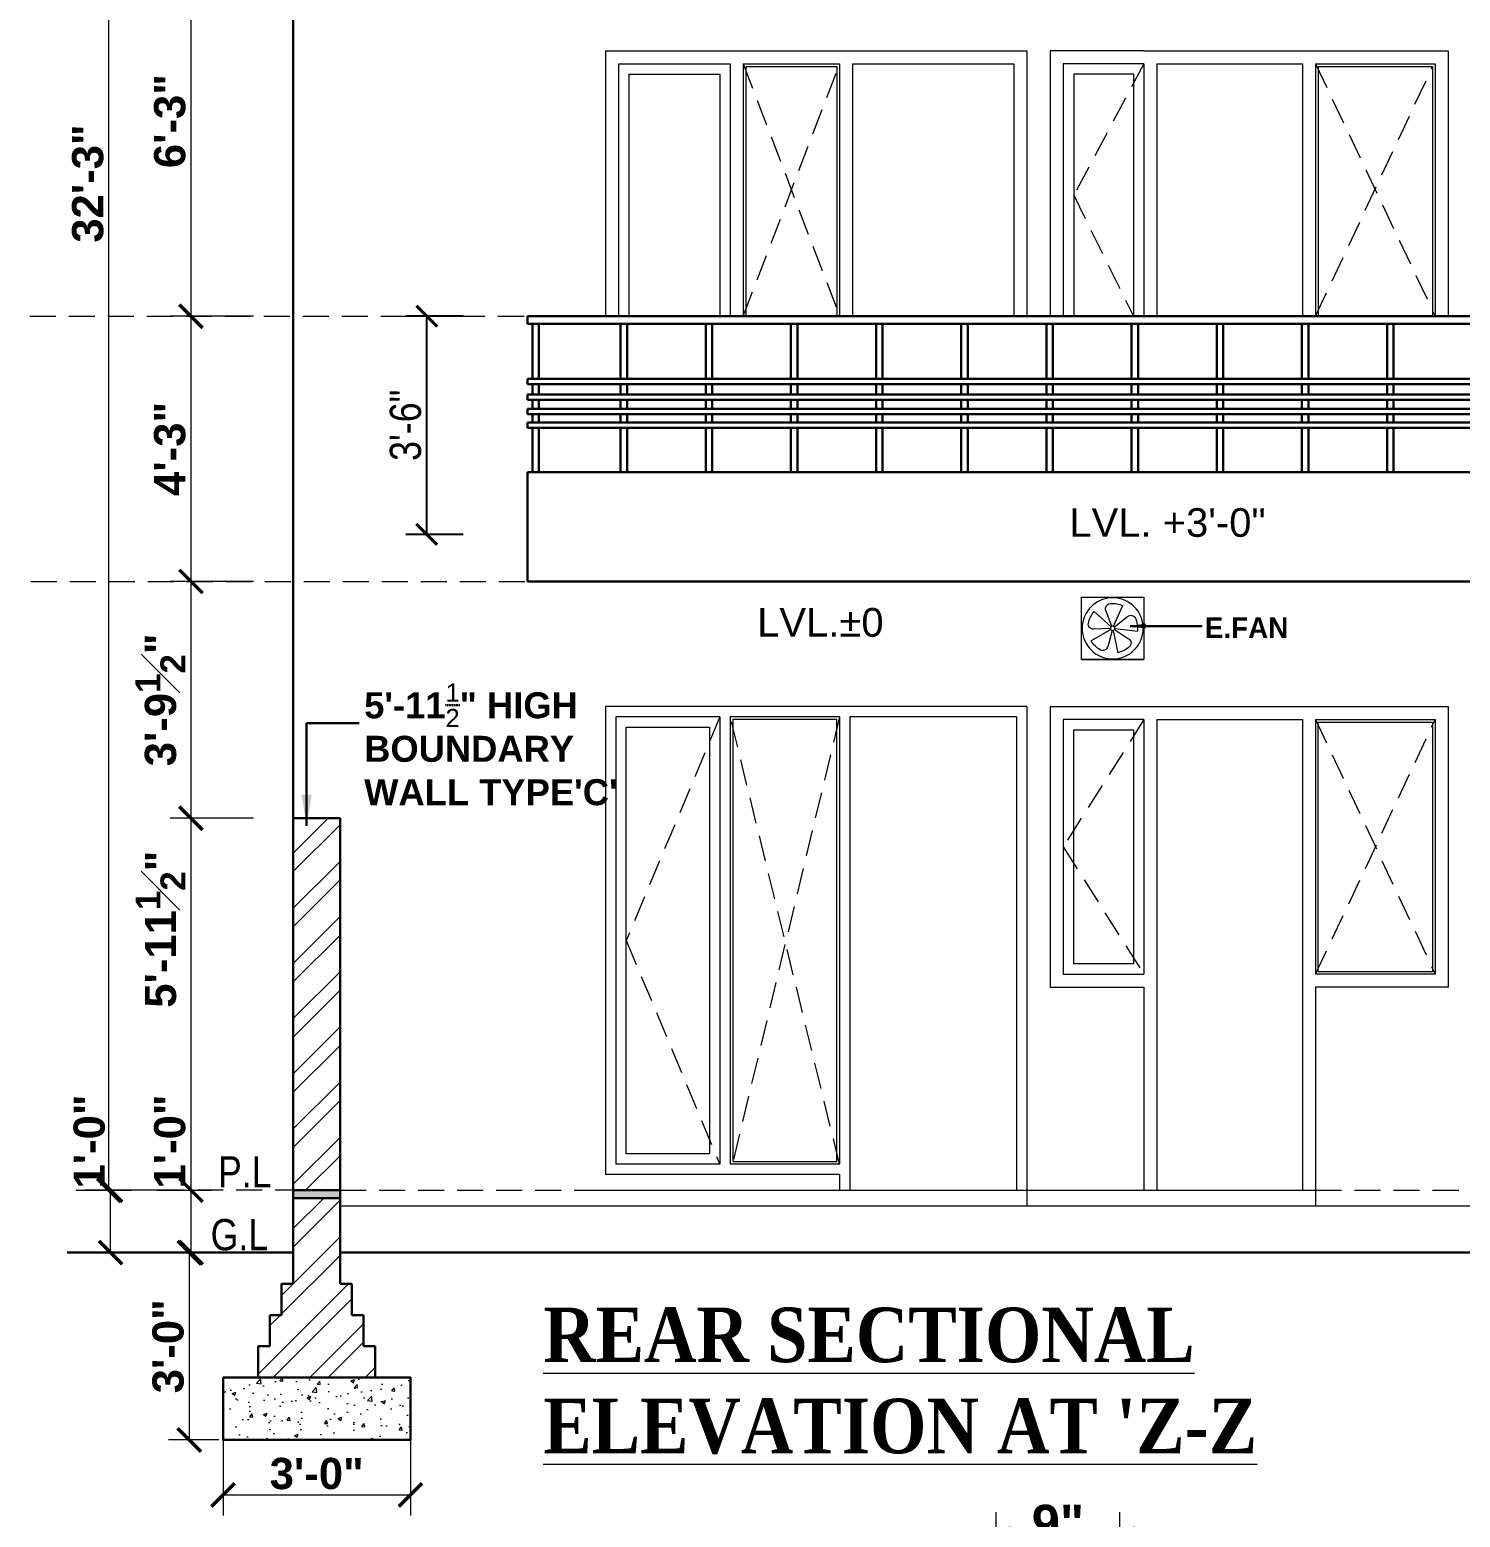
# Model space of a CAD drawing. Header units: feet. Extents: x 12125 to 16886, y -11859 to -10215.
# Drawn here: x 13729.6 to 14004.5, y -10704.8 to -10418.9 of the extents above; entities that cross this region are included whole.
import ezdxf

# ---------------------------------------------------------------- set-up
doc = ezdxf.new("R2010")
doc.units = ezdxf.units.FT
doc.header["$MEASUREMENT"] = 0
doc.header["$PDMODE"] = 2
doc.linetypes.add('DASHED', pattern=[0.75, 0.5, -0.25])
doc.linetypes.add('HIDDEN2', pattern=[0.1875, 0.125, -0.0625])
doc.layers.get('0').update_dxf_attribs({"lineweight": 30})
doc.layers.add('BLK_1_PARAPET_HT', color=2, linetype='Continuous', plot=False)
for name, color, linetype, lineweight in [('DIM 01', 7, 'Continuous', 9), ('DOOR', 32, 'Continuous', 13), ('Flooring', 160, 'Continuous', 15), ('HATCH', 9, 'Continuous', 20), ('RAILING', 210, 'Continuous', 25), ('TEXT', 7, 'Continuous', 30), ('TITLE', 5, 'Continuous', 30), ('WALL', 10, 'Continuous', 30), ('WINDOW', 150, 'Continuous', 20)]:
    doc.layers.add(name, color=color, linetype=linetype, lineweight=lineweight)
doc.styles.add('AR. TEXT 01', font='arialbd.ttf')
doc.styles.get("Standard").update_dxf_attribs({"font": 'ARIALN.TTF'})
doc.styles.add('TEX02', font='GARA.TTF')
doc.styles.add('TITLE TXT', font='arial.ttf', dxfattribs={"height": 6})
doc.dimstyles.new('DIM 50', dxfattribs={"dimtxt": 6, "dimasz": 3, "dimexe": 6, "dimexo": 4, "dimgap": 0.3125, "dimtad": 1, "dimzin": 3, "dimdsep": 46, "dimlunit": 4, "dimtxsty": 'AR. TEXT 01', "dimblk": 'DOT', "dimcen": 0.09, "dimclrd": 256, "dimclre": 256, "dimclrt": 256, "dimazin": 0, "dimtfac": 0.8, "dimtofl": 0, "dimtmove": 1, "dimatfit": 3, "dimfxl": 6, "dimfxlon": 1, "dimfrac": 1, "dimtolj": 1, "dimtzin": 0, "dimlwd": -1, "dimlwe": -1, "dimarcsym": 1})
doc.dimstyles.get("Standard").update_dxf_attribs({"dimtxt": 6, "dimasz": 4, "dimexe": 4, "dimexo": 4, "dimgap": 1, "dimtad": 1, "dimdec": 1, "dimzin": 3, "dimdsep": 46, "dimlunit": 4, "dimtxsty": 'Standard', "dimblk": 'ARCHTICK', "dimcen": 0.09, "dimadec": 0, "dimazin": 0, "dimtfac": 1.005, "dimtdec": 1, "dimtofl": 0, "dimtmove": 2, "dimatfit": 3, "dimfxl": 4, "dimfxlon": 1, "dimtolj": 1, "dimtzin": 0, "dimarcsym": 0})
pattern_1 = [(45, (56285.85, 106282.7934), (-5.30330086, 5.30330086), []), (45, (56289.3854, 106282.7934), (-5.30330086, 5.30330086), [])]

# ---------------------------------------------------------------- blocks, each defined once
blk = doc.blocks.new('_ArchTick')
at = {"color": 0, "linetype": 'ByBlock', "const_width": 0.15}
blk.add_lwpolyline([(-0.5, -0.5), (0.5, 0.5)], dxfattribs=at)
blk = doc.blocks.new('*D328')
at = {"layer": 'Defpoints', "color": 0, "transparency": 16777216}
for p in [(13939.06, -10709.88), (13915.3, -10729.88), (13939.06, -10729.88)]:
    blk.add_point(p, dxfattribs=at)
at = {"layer": 'DIM 01', "transparency": 16777216}
for p, q in [((13915.3, -10721.88), (13915.3, -10703.88)), ((13939.06, -10721.88), (13939.06, -10703.88)), ((13915.3, -10709.88), (13939.06, -10709.88))]:
    blk.add_line(p, q, dxfattribs=at)
at = {"layer": 'DIM 01', "transparency": 16777216, "xscale": 6, "yscale": 6, "zscale": 6, "rotation": 180}
blk.add_blockref('_ArchTick', (13915.3, -10709.88), dxfattribs=at)
at = {"layer": 'DIM 01', "transparency": 16777216, "xscale": 6, "yscale": 6, "zscale": 6}
blk.add_blockref('_ArchTick', (13939.06, -10709.88), dxfattribs=at)
at = {"layer": 'DIM 01', "transparency": 16777216, "insert": (13927.18, -10705.99), "char_height": 7, "attachment_point": 5, "style": 'AR. TEXT 01'}
blk.add_mtext('\\A1;9"', dxfattribs=at)
blk = doc.blocks.new('*D348')
at = {"layer": 'Defpoints', "color": 0, "transparency": 16777216}
for p in [(13766.72, -10677.98), (13802.72, -10677.98), (13802.72, -10700.54)]:
    blk.add_point(p, dxfattribs=at)
at = {"layer": 'DIM 01', "transparency": 16777216}
for p, q in [((13766.72, -10688.54), (13766.72, -10704.54)), ((13802.72, -10688.54), (13802.72, -10704.54)), ((13766.72, -10700.54), (13802.72, -10700.54))]:
    blk.add_line(p, q, dxfattribs=at)
at = {"layer": 'DIM 01', "transparency": 16777216, "xscale": 4.5, "yscale": 4.5, "zscale": 4.5}
for p, rotation in [((13766.72, -10700.54), 179.999999999861), ((13802.72, -10700.54), 359.9999999998611)]:
    blk.add_blockref('_ArchTick', p, dxfattribs=dict(at, rotation=rotation))
at = {"layer": 'DIM 01', "transparency": 16777216, "insert": (13784.72, -10696.48), "char_height": 6, "attachment_point": 5, "style": 'AR. TEXT 01'}
blk.add_mtext('\\A1;3\'-0"', dxfattribs=at)
blk = doc.blocks.new('*D349')
at = {"layer": 'Defpoints', "color": 0, "transparency": 16777216}
for p in [(13760.24, -10653.98), (13769.88, -10653.98), (13769.88, -10689.98)]:
    blk.add_point(p, dxfattribs=at)
at = {"layer": 'DIM 01', "transparency": 16777216}
for p, q in [((13765.88, -10653.98), (13756.24, -10653.98)), ((13760.24, -10689.98), (13760.24, -10653.98)), ((13765.88, -10689.98), (13756.24, -10689.98))]:
    blk.add_line(p, q, dxfattribs=at)
at = {"layer": 'DIM 01', "transparency": 16777216, "xscale": 4.5, "yscale": 4.5, "zscale": 4.5}
for p, rotation in [((13760.24, -10653.98), 90), ((13760.24, -10689.98), 270)]:
    blk.add_blockref('_ArchTick', p, dxfattribs=dict(at, rotation=rotation))
at = {"layer": 'DIM 01', "transparency": 16777216, "insert": (13756.18, -10671.98), "char_height": 6, "attachment_point": 5, "rotation": 90, "style": 'AR. TEXT 01'}
blk.add_mtext('\\A1;3\'-0"', dxfattribs=at)
blk = doc.blocks.new('*D350')
at = {"layer": 'Defpoints', "color": 0, "transparency": 16777216}
for p in [(13749.97, -10641.98), (13760.56, -10641.98), (13749.97, -10653.98)]:
    blk.add_point(p, dxfattribs=at)
at = {"layer": 'DIM 01', "transparency": 16777216}
for p, q in [((13753.97, -10641.98), (13764.56, -10641.98)), ((13760.56, -10653.98), (13760.56, -10641.98)), ((13753.97, -10653.98), (13764.56, -10653.98))]:
    blk.add_line(p, q, dxfattribs=at)
at = {"layer": 'DIM 01', "transparency": 16777216, "xscale": 4.5, "yscale": 4.5, "zscale": 4.5}
for p, rotation in [((13760.56, -10641.98), 90), ((13760.56, -10653.98), 270)]:
    blk.add_blockref('_ArchTick', p, dxfattribs=dict(at, rotation=rotation))
at = {"layer": 'DIM 01', "transparency": 16777216, "insert": (13756.5, -10632.62), "char_height": 6, "attachment_point": 5, "rotation": 90, "style": 'AR. TEXT 01'}
blk.add_mtext('\\A1;1\'-0"', dxfattribs=at)
blk = doc.blocks.new('*D351')
at = {"layer": 'Defpoints', "color": 0, "transparency": 16777216}
for p in [(13760.56, -10570.48), (13780.22, -10570.48), (13749.97, -10641.98)]:
    blk.add_point(p, dxfattribs=at)
at = {"layer": 'DIM 01', "transparency": 16777216}
for p, q in [((13772.56, -10570.48), (13756.56, -10570.48)), ((13760.56, -10641.98), (13760.56, -10570.48)), ((13753.97, -10641.98), (13764.56, -10641.98))]:
    blk.add_line(p, q, dxfattribs=at)
at = {"layer": 'DIM 01', "transparency": 16777216, "xscale": 4.5, "yscale": 4.5, "zscale": 4.5}
for p, rotation in [((13760.56, -10570.48), 90), ((13760.56, -10641.98), 270)]:
    blk.add_blockref('_ArchTick', p, dxfattribs=dict(at, rotation=rotation))
at = {"layer": 'DIM 01', "transparency": 16777216, "insert": (13754.69, -10591.81), "char_height": 6, "attachment_point": 5, "rotation": 90, "style": 'AR. TEXT 01'}
blk.add_mtext('\\A1;5\'-11{\\H0.800000x;\\S1#2;}"', dxfattribs=at)
blk = doc.blocks.new('*D352')
at = {"layer": 'Defpoints', "color": 0, "transparency": 16777216}
for p in [(13760.56, -10524.98), (13780.22, -10524.98), (13780.22, -10570.48)]:
    blk.add_point(p, dxfattribs=at)
at = {"layer": 'DIM 01', "transparency": 16777216}
for p, q in [((13772.56, -10524.98), (13756.56, -10524.98)), ((13760.56, -10570.48), (13760.56, -10524.98)), ((13772.56, -10570.48), (13756.56, -10570.48))]:
    blk.add_line(p, q, dxfattribs=at)
at = {"layer": 'DIM 01', "transparency": 16777216, "xscale": 4.5, "yscale": 4.5, "zscale": 4.5}
for p, rotation in [((13760.56, -10524.98), 90), ((13760.56, -10570.48), 270)]:
    blk.add_blockref('_ArchTick', p, dxfattribs=dict(at, rotation=rotation))
at = {"layer": 'DIM 01', "transparency": 16777216, "insert": (13754.68, -10547.73), "char_height": 6, "attachment_point": 5, "rotation": 90, "style": 'AR. TEXT 01'}
blk.add_mtext('\\A1;3\'-9{\\H0.800000x;\\S1#2;}"', dxfattribs=at)
blk = doc.blocks.new('*D353')
at = {"layer": 'Defpoints', "color": 0, "transparency": 16777216}
for p in [(13760.56, -10473.98), (13788.92, -10473.98), (13780.22, -10524.98)]:
    blk.add_point(p, dxfattribs=at)
at = {"layer": 'DIM 01', "transparency": 16777216}
for p, q in [((13772.56, -10473.98), (13756.56, -10473.98)), ((13760.56, -10524.98), (13760.56, -10473.98)), ((13772.56, -10524.98), (13756.56, -10524.98))]:
    blk.add_line(p, q, dxfattribs=at)
at = {"layer": 'DIM 01', "transparency": 16777216, "xscale": 4.5, "yscale": 4.5, "zscale": 4.5}
for p, rotation in [((13760.56, -10473.98), 90), ((13760.56, -10524.98), 270)]:
    blk.add_blockref('_ArchTick', p, dxfattribs=dict(at, rotation=rotation))
at = {"layer": 'DIM 01', "transparency": 16777216, "insert": (13756.5, -10499.48), "char_height": 6, "attachment_point": 5, "rotation": 90, "style": 'AR. TEXT 01'}
blk.add_mtext('\\A1;4\'-3"', dxfattribs=at)
blk = doc.blocks.new('*D354')
at = {"layer": 'Defpoints', "color": 0, "transparency": 16777216}
for p in [(13760.56, -10398.98), (13825.22, -10398.98), (13788.92, -10473.98)]:
    blk.add_point(p, dxfattribs=at)
at = {"layer": 'DIM 01', "transparency": 16777216}
for p, q in [((13772.56, -10398.98), (13756.56, -10398.98)), ((13760.56, -10473.98), (13760.56, -10398.98)), ((13772.56, -10473.98), (13756.56, -10473.98))]:
    blk.add_line(p, q, dxfattribs=at)
at = {"layer": 'DIM 01', "transparency": 16777216, "xscale": 4.5, "yscale": 4.5, "zscale": 4.5}
for p, rotation in [((13760.56, -10398.98), 90), ((13760.56, -10473.98), 270)]:
    blk.add_blockref('_ArchTick', p, dxfattribs=dict(at, rotation=rotation))
at = {"layer": 'DIM 01', "transparency": 16777216, "insert": (13756.5, -10436.48), "char_height": 6, "attachment_point": 5, "rotation": 90, "style": 'AR. TEXT 01'}
blk.add_mtext('\\A1;6\'-3"', dxfattribs=at)
blk = doc.blocks.new('*D359')
at = {"layer": 'Defpoints', "color": 0, "transparency": 16777216}
for p in [(13744.79, -10254.98), (13806.42, -10254.98), (13806.42, -10641.98)]:
    blk.add_point(p, dxfattribs=at)
at = {"layer": 'DIM 01', "transparency": 16777216}
for p, q in [((13756.79, -10254.98), (13740.79, -10254.98)), ((13744.79, -10641.98), (13744.79, -10254.98)), ((13756.79, -10641.98), (13740.79, -10641.98))]:
    blk.add_line(p, q, dxfattribs=at)
at = {"layer": 'DIM 01', "transparency": 16777216, "xscale": 4.5, "yscale": 4.5, "zscale": 4.5}
for p, rotation in [((13744.79, -10254.98), 90), ((13744.79, -10641.98), 270)]:
    blk.add_blockref('_ArchTick', p, dxfattribs=dict(at, rotation=rotation))
at = {"layer": 'DIM 01', "transparency": 16777216, "insert": (13740.73, -10448.48), "char_height": 6, "attachment_point": 5, "rotation": 90, "style": 'AR. TEXT 01'}
blk.add_mtext('\\A1;32\'-3"', dxfattribs=at)
blk = doc.blocks.new('*D360')
at = {"layer": 'Defpoints', "color": 0, "transparency": 16777216}
for p in [(13734.5, -10641.98), (13745.08, -10641.98), (13734.5, -10653.98)]:
    blk.add_point(p, dxfattribs=at)
at = {"layer": 'DIM 01', "transparency": 16777216}
for p, q in [((13738.5, -10641.98), (13749.08, -10641.98)), ((13745.08, -10653.98), (13745.08, -10641.98)), ((13738.5, -10653.98), (13749.08, -10653.98))]:
    blk.add_line(p, q, dxfattribs=at)
at = {"layer": 'DIM 01', "transparency": 16777216, "xscale": 4.5, "yscale": 4.5, "zscale": 4.5}
for p, rotation in [((13745.08, -10641.98), 90), ((13745.08, -10653.98), 270)]:
    blk.add_blockref('_ArchTick', p, dxfattribs=dict(at, rotation=rotation))
at = {"layer": 'DIM 01', "transparency": 16777216, "insert": (13741.02, -10632.62), "char_height": 6, "attachment_point": 5, "rotation": 90, "style": 'AR. TEXT 01'}
blk.add_mtext('\\A1;1\'-0"', dxfattribs=at)
blk = doc.blocks.new('A$C5D3B1FF6')
at = {"color": 0, "lineweight": 0}
for p, q in [((-0.07, 0.21), (-0.76, 2.33)), ((0.1, 0.2), (0.85, 1.67)), ((-0.22, 0), (-2.44, 0)), ((-0.16, 0.16), (-1.33, 1.33)), ((0.18, 0.13), (1.98, 1.44)), ((-0.2, -0.1), (-1.67, -0.85)), ((-0.07, -0.21), (-0.76, -2.33)), ((0.04, -0.22), (0.29, -1.86)), ((0.18, -0.13), (1.98, -1.44)), ((0.22, -0.04), (1.86, -0.29))]:
    blk.add_line(p, q, dxfattribs=at)
for radius in [3, 0.225]:
    blk.add_circle((0, 0), radius, dxfattribs=at)
for centre, radius, start, end in [((-1.68, 0.98), 0.5, 45, 149.8984), ((0, 0), 2.44, 77.8984, 108), ((0.41, 1.9), 0.5, 333, 77.8984), ((0, 0), 2.44, 149.8984, 180), ((1.93, 0.2), 0.5, 261, 5.8984), ((0, 0), 2.44, 5.8984, 36), ((-1.45, -1.3), 0.5, 117, 221.8984), ((0, 0), 2.44, 293.8984, 324), ((0, 0), 2.44, 221.8984, 252), ((0.79, -1.78), 0.5, 189, 293.8984)]:
    blk.add_arc(centre, radius, start, end, dxfattribs=at)
blk = doc.blocks.new('_Dot')
at = {"color": 0, "linetype": 'ByBlock', "lineweight": -2}
blk.add_line((-0.5, 0), (-1, 0), dxfattribs=at)
at = {"color": 0, "linetype": 'ByBlock', "const_width": 0.5}
blk.add_lwpolyline([(-0.25, 0, 1), (0.25, 0, 1)], format="xyb", close=True, dxfattribs=at)
blk = doc.blocks.new('*D425')
at = {"layer": 'BLK_1_PARAPET_HT', "color": 0, "lineweight": -2, "transparency": 16777216}
for p, q in [((13812.87, -10473.98), (13801.87, -10473.98)), ((13805.87, -10515.91), (13805.87, -10473.98)), ((13812.87, -10515.91), (13801.87, -10515.91))]:
    blk.add_line(p, q, dxfattribs=at)
at = {"layer": 'Defpoints', "color": 0, "transparency": 16777216}
for p in [(13805.87, -10473.98), (13828.7, -10473.98), (13819.7, -10515.91)]:
    blk.add_point(p, dxfattribs=at)
at = {"layer": 'BLK_1_PARAPET_HT', "color": 0, "lineweight": -2, "transparency": 16777216, "xscale": 4, "yscale": 4, "zscale": 4}
for p, rotation in [((13805.87, -10473.98), 90), ((13805.87, -10515.91), 270)]:
    blk.add_blockref('_ArchTick', p, dxfattribs=dict(at, rotation=rotation))
at = {"layer": 'BLK_1_PARAPET_HT', "color": 0, "transparency": 16777216, "insert": (13801.81, -10494.95), "char_height": 6, "attachment_point": 5, "rotation": 90}
blk.add_mtext('\\A1;3\'-6"', dxfattribs=at)

msp = doc.modelspace()

# ---------------------------------------------------------------- hatches: boundary and pattern name
at = {"layer": 'HATCH', "ltscale": 10}
h = msp.add_hatch(dxfattribs=at)
h.set_pattern_fill('ANSI32', color=256, scale=20, style=0)
h.set_pattern_definition([(45, (-74460.85, 71725.302), (-5.30330086, 5.30330086), []), (45, (-74457.314, 71725.302), (-5.30330086, 5.30330086), [])])
h.paths.add_polyline_path([(13789.215, -10570.484), (13780.215, -10570.484), (13780.215, -10641.984), (13789.215, -10641.984)])
at = {"layer": 'HATCH'}
msp.add_hatch(color=256, dxfattribs=at).paths.add_polyline_path([(13789.215, -10643.503), (13789.215, -10642.003), (13780.215, -10642.003), (13780.215, -10643.503)])
at = {"layer": 'HATCH', "ltscale": 10}
h = msp.add_hatch(dxfattribs=at)
h.set_pattern_fill('ANSI32', color=256, scale=20, style=0)
h.set_pattern_definition(pattern_1)
h.paths.add_polyline_path([(13789.215, -10643.484), (13780.215, -10643.484), (13780.215, -10653.984), (13789.215, -10653.984)])
h = msp.add_hatch(dxfattribs=at)
h.set_pattern_fill('ANSI32', color=256, scale=20, style=0)
h.set_pattern_definition(pattern_1)
h.paths.add_polyline_path([(13793.715, -10665.984), (13791.465, -10665.984), (13791.465, -10659.984), (13789.215, -10659.984), (13789.215, -10653.984), (13780.215, -10653.984), (13780.215, -10659.984), (13777.965, -10659.984), (13777.965, -10665.984), (13775.715, -10665.984), (13775.715, -10671.984), (13773.465, -10671.984), (13773.465, -10677.984), (13795.965, -10677.984), (13795.965, -10671.984), (13793.715, -10671.984)])
at = {"layer": 'HATCH', "ltscale": 20}
h = msp.add_hatch(dxfattribs=at)
h.set_pattern_fill('AR-CONC', color=256, style=0)
h.set_pattern_definition([(50, (56285.85, 106282.7934), (7.17260183, -0.62752135), [0.75, -8.25]), (-5, (56285.85, 106282.7934), (-1.38751334, 7.52192134), [0.6, -6.6]), (100.4514445, (56286.4476, 106282.741), (5.78508847, 6.8943999), [0.6374019, -7.0114211]), (46.1842, (56285.85, 106284.793), (10.6724133, -1.6551928), [1.125, -12.375]), (96.6356355, (56286.739, 106284.656), (9.3466195, 9.741186), [0.9561034, -10.5171376]), (-8.815836, (56285.85, 106284.793), (9.34661945, 9.741186), [0.9, -9.9]), (21, (56286.85, 106284.2934), (5.96907052, -4.0261889), [0.75, -8.25]), (-34, (56286.85, 106284.2934), (2.4331533, 7.25150045), [0.6, -6.6]), (71.451445, (56287.347, 106283.958), (8.40222377, 3.22531153), [0.6374019, -7.0114211]), (37.5, (56285.8498, 106282.7934), (0.121598553, 3.32893854), [0, -6.52, 0, -6.7, 0, -6.625]), (7.5, (56285.85, 106282.7934), (2.63069537, 3.94411712), [0, -3.82, 0, -6.37, 0, -2.525]), (-32.5, (56283.6198, 106282.7934), (5.33822436, -0.22554872), [0, -2.5, 0, -7.8, 0, -10.35]), (-42.5, (56282.62, 106282.7934), (5.8318617, 1.00104982), [0, -3.25, 0, -5.18, 0, -7.35])])
h.paths.add_polyline_path([(13802.715, -10689.984), (13802.715, -10677.984), (13766.715, -10677.984), (13766.715, -10689.984)])

# ---------------------------------------------------------------- linework, layer by layer
at = {"layer": 'DIM 01'}
msp.add_lwpolyline([(13930.215, -10553.484), (13941.715, -10553.484), (13941.715, -10598.484), (13930.215, -10598.484)], close=True, dxfattribs=at)
at = {"layer": 'DOOR'}
for p, q in [((13921.215, -10422.984), (13921.215, -10473.984)), ((13943.715, -10422.984), (14002.215, -10422.984)), ((13884.715, -10425.984), (13884.715, -10473.984)), ((13885.215, -10425.484), (13885.215, -10473.984)), ((13887.715, -10425.484), (13887.715, -10473.984)), ((13887.715, -10425.484), (13918.715, -10425.484)), ((13918.715, -10425.484), (13918.715, -10473.984)), ((13941.715, -10427.484), (13941.715, -10473.984)), ((13943.715, -10425.484), (13943.715, -10473.984)), ((13946.215, -10425.484), (13946.215, -10473.984)), ((13946.215, -10425.484), (13974.215, -10425.484)), ((13974.215, -10425.484), (13974.215, -10473.984)), ((13976.715, -10425.484), (13976.715, -10473.984)), ((13921.215, -10548.984), (13921.215, -10641.984)), ((13885.215, -10550.984), (13885.215, -10636.984)), ((13887.215, -10550.984), (13887.215, -10641.984)), ((13919.215, -10550.984), (13887.215, -10550.984)), ((13919.215, -10550.984), (13919.215, -10641.984)), ((13946.215, -10551.484), (13946.215, -10641.984)), ((13946.215, -10551.484), (13974.215, -10551.484)), ((13974.215, -10551.484), (13974.215, -10641.984)), ((13976.715, -10551.484), (13976.715, -10600.484)), ((13976.715, -10602.984), (13976.715, -10641.984)), ((13885.215, -10638.984), (13885.215, -10641.984))]:
    msp.add_line(p, q, dxfattribs=at)
at = {"layer": 'Flooring', "ltscale": 10}
for p, q in [((13836.457, -10641.984), (13976.715, -10641.984)), ((13921.215, -10641.984), (13921.215, -10644.984)), ((13976.715, -10641.984), (13976.715, -10644.984)), ((13789.215, -10644.984), (14051.715, -10644.984))]:
    msp.add_line(p, q, dxfattribs=at)
at = {"layer": 'HATCH', "linetype": 'DASHED', "ltscale": 10}
for p, q in [((13866.715, -10473.984), (13885.215, -10425.484)), ((13866.715, -10425.484), (13885.215, -10473.984)), ((13976.715, -10425.484), (13999.715, -10473.984)), ((13976.715, -10473.984), (13999.215, -10425.984)), ((13729.563, -10473.984), (14168.583, -10473.984)), ((13729.744, -10524.984), (14170.43, -10524.984)), ((13885.215, -10636.984), (13864.215, -10550.984)), ((13885.215, -10550.984), (13864.715, -10636.484)), ((13976.715, -10600.484), (13999.715, -10551.484)), ((13976.715, -10551.484), (13999.715, -10600.484)), ((13789.215, -10641.984), (13740.098, -10641.984)), ((13789.215, -10641.984), (13849.215, -10641.984)), ((13976.715, -10641.984), (14051.715, -10641.984))]:
    msp.add_line(p, q, dxfattribs=at)
for points in [[(13943.715, -10425.484), (13930.215, -10450.734), (13941.715, -10473.984)], [(13862.215, -10550.984), (13844.215, -10593.984), (13862.215, -10636.984)], [(13943.715, -10551.484), (13928.215, -10575.984), (13943.715, -10600.484)]]:
    msp.add_lwpolyline(points, dxfattribs=at)
at = {"layer": 'RAILING', "lineweight": 30, "ltscale": 10}
for p, q in [((13825.215, -10473.984), (14095.215, -10473.984)), ((13825.215, -10473.984), (13825.215, -10475.453)), ((13825.215, -10473.984), (13825.215, -10475.453)), ((14095.215, -10475.453), (13825.215, -10475.453)), ((13826.167, -10475.453), (13826.167, -10486.034)), ((13827.413, -10475.453), (13827.413, -10486.034)), ((13843.133, -10475.453), (13843.133, -10486.034)), ((13844.379, -10475.453), (13844.379, -10486.034)), ((13859.502, -10475.453), (13859.502, -10486.034)), ((13860.747, -10475.453), (13860.747, -10486.034)), ((13875.87, -10475.453), (13875.87, -10486.034)), ((13877.116, -10475.453), (13877.116, -10486.034)), ((13892.239, -10475.453), (13892.239, -10486.034)), ((13893.485, -10475.453), (13893.485, -10486.034)), ((13908.608, -10475.453), (13908.608, -10486.034)), ((13909.854, -10475.453), (13909.854, -10486.034)), ((13924.977, -10475.453), (13924.977, -10486.034)), ((13926.222, -10475.453), (13926.222, -10486.034)), ((13941.346, -10475.453), (13941.346, -10486.034)), ((13942.591, -10475.453), (13942.591, -10486.034)), ((13957.714, -10475.453), (13957.714, -10486.034)), ((13958.96, -10475.453), (13958.96, -10486.034)), ((13974.083, -10475.453), (13974.083, -10486.034)), ((13975.329, -10475.453), (13975.329, -10486.034)), ((13990.452, -10475.453), (13990.452, -10486.034)), ((13991.698, -10475.453), (13991.698, -10486.034)), ((14095.215, -10486.034), (13825.215, -10486.034)), ((13825.215, -10486.034), (13825.215, -10487.034)), ((14095.215, -10487.034), (13825.215, -10487.034)), ((13826.167, -10487.034), (13826.167, -10489.034)), ((13827.413, -10487.034), (13827.413, -10489.034)), ((13843.133, -10487.034), (13843.133, -10489.034)), ((13844.379, -10487.034), (13844.379, -10489.034)), ((13859.502, -10487.034), (13859.502, -10489.034)), ((13860.747, -10487.034), (13860.747, -10489.034)), ((13875.87, -10487.034), (13875.87, -10489.034)), ((13877.116, -10487.034), (13877.116, -10489.034)), ((13892.239, -10487.034), (13892.239, -10489.034)), ((13893.485, -10487.034), (13893.485, -10489.034)), ((13908.608, -10487.034), (13908.608, -10489.034)), ((13909.854, -10487.034), (13909.854, -10489.034)), ((13924.977, -10487.034), (13924.977, -10489.034)), ((13926.222, -10487.034), (13926.222, -10489.034)), ((13941.346, -10487.034), (13941.346, -10489.034)), ((13942.591, -10487.034), (13942.591, -10489.034)), ((13957.714, -10487.034), (13957.714, -10489.034)), ((13958.96, -10487.034), (13958.96, -10489.034)), ((13974.083, -10487.034), (13974.083, -10489.034)), ((13975.329, -10487.034), (13975.329, -10489.034)), ((13990.452, -10487.034), (13990.452, -10489.034)), ((13991.698, -10487.034), (13991.698, -10489.034)), ((14095.215, -10489.034), (13825.215, -10489.034)), ((13825.215, -10489.034), (13825.215, -10490.034)), ((14095.215, -10490.034), (13825.215, -10490.034)), ((13826.167, -10490.034), (13826.167, -10491.781)), ((13827.413, -10490.034), (13827.413, -10491.781)), ((13843.133, -10490.034), (13843.133, -10491.781)), ((13844.379, -10490.034), (13844.379, -10491.781)), ((13859.502, -10490.034), (13859.502, -10491.781)), ((13860.747, -10490.034), (13860.747, -10491.781)), ((13875.87, -10490.034), (13875.87, -10491.781)), ((13877.116, -10490.034), (13877.116, -10491.781)), ((13892.239, -10490.034), (13892.239, -10491.781)), ((13893.485, -10490.034), (13893.485, -10491.781)), ((13908.608, -10490.034), (13908.608, -10491.781)), ((13909.854, -10490.034), (13909.854, -10491.781)), ((13924.977, -10490.034), (13924.977, -10491.781)), ((13926.222, -10490.034), (13926.222, -10491.781)), ((13941.346, -10490.034), (13941.346, -10491.781)), ((13942.591, -10490.034), (13942.591, -10491.781)), ((13957.714, -10490.034), (13957.714, -10491.781)), ((13958.96, -10490.034), (13958.96, -10491.781)), ((13974.083, -10490.034), (13974.083, -10491.781)), ((13975.329, -10490.034), (13975.329, -10491.781)), ((13990.452, -10490.034), (13990.452, -10491.781)), ((13991.698, -10490.034), (13991.698, -10491.781)), ((14095.215, -10491.781), (13825.215, -10491.781)), ((13825.215, -10491.781), (13825.215, -10492.781)), ((14095.215, -10492.781), (13825.215, -10492.781)), ((13826.167, -10492.781), (13826.167, -10494.44)), ((13827.413, -10492.781), (13827.413, -10494.44)), ((13843.133, -10492.781), (13843.133, -10494.44)), ((13844.379, -10492.781), (13844.379, -10494.44)), ((13859.502, -10492.781), (13859.502, -10494.44)), ((13860.747, -10492.781), (13860.747, -10494.44)), ((13875.87, -10492.781), (13875.87, -10494.44)), ((13877.116, -10492.781), (13877.116, -10494.44)), ((13892.239, -10492.781), (13892.239, -10494.44)), ((13893.485, -10492.781), (13893.485, -10494.44)), ((13908.608, -10492.781), (13908.608, -10494.44)), ((13909.854, -10492.781), (13909.854, -10494.44)), ((13924.977, -10492.781), (13924.977, -10494.44)), ((13926.222, -10492.781), (13926.222, -10494.44)), ((13941.346, -10492.781), (13941.346, -10494.44)), ((13942.591, -10492.781), (13942.591, -10494.44)), ((13957.714, -10492.781), (13957.714, -10494.44)), ((13958.96, -10492.781), (13958.96, -10494.44)), ((13974.083, -10492.781), (13974.083, -10494.44)), ((13975.329, -10492.781), (13975.329, -10494.44)), ((13990.452, -10492.781), (13990.452, -10494.44)), ((13991.698, -10492.781), (13991.698, -10494.44)), ((14095.215, -10494.44), (13825.215, -10494.44)), ((13825.215, -10494.44), (13825.215, -10495.44)), ((14095.215, -10495.44), (13825.215, -10495.44)), ((13826.167, -10495.44), (13826.167, -10503.984)), ((13827.413, -10495.44), (13827.413, -10503.984)), ((13843.133, -10495.44), (13843.133, -10503.984)), ((13844.379, -10495.44), (13844.379, -10503.984)), ((13859.502, -10495.44), (13859.502, -10503.984)), ((13860.747, -10495.44), (13860.747, -10503.984)), ((13875.87, -10495.44), (13875.87, -10503.984)), ((13877.116, -10495.44), (13877.116, -10503.984)), ((13892.239, -10495.44), (13892.239, -10503.984)), ((13893.485, -10495.44), (13893.485, -10503.984)), ((13908.608, -10495.44), (13908.608, -10503.984)), ((13909.854, -10495.44), (13909.854, -10503.984)), ((13924.977, -10495.44), (13924.977, -10503.984)), ((13926.222, -10495.44), (13926.222, -10503.984)), ((13941.346, -10495.44), (13941.346, -10503.984)), ((13942.591, -10495.44), (13942.591, -10503.984)), ((13957.714, -10495.44), (13957.714, -10503.984)), ((13958.96, -10495.44), (13958.96, -10503.984)), ((13974.083, -10495.44), (13974.083, -10503.984)), ((13975.329, -10495.44), (13975.329, -10503.984)), ((13990.452, -10495.44), (13990.452, -10503.984)), ((13991.698, -10495.44), (13991.698, -10503.984)), ((13825.215, -10503.984), (13825.215, -10524.984)), ((14095.215, -10503.984), (13825.215, -10503.984)), ((13825.215, -10524.984), (14051.715, -10524.984))]:
    msp.add_line(p, q, dxfattribs=at)
at = {"layer": 'WALL', "ltscale": 5}
for p, q in [((13780.215, -10641.984), (13780.215, -10254.984)), ((13780.215, -10570.484), (13789.215, -10570.484)), ((13789.215, -10641.984), (13789.215, -10570.484)), ((13736.756, -10653.984), (13780.215, -10653.984)), ((13789.215, -10653.984), (14051.715, -10653.984))]:
    msp.add_line(p, q, dxfattribs=at)
at = {"layer": 'WALL', "color": 0, "ltscale": 10}
for p, q in [((13780.215, -10641.984), (13780.215, -10659.984)), ((13789.215, -10641.984), (13780.215, -10641.984)), ((13789.215, -10641.984), (13789.215, -10659.984)), ((13789.215, -10643.484), (13780.215, -10643.484)), ((13777.965, -10659.984), (13777.965, -10665.984)), ((13780.215, -10659.984), (13777.965, -10659.984)), ((13789.215, -10659.984), (13791.465, -10659.984)), ((13791.465, -10659.984), (13791.465, -10665.984)), ((13777.965, -10665.984), (13775.715, -10665.984)), ((13775.715, -10665.984), (13775.715, -10671.984)), ((13791.465, -10665.984), (13793.715, -10665.984)), ((13793.715, -10665.984), (13793.715, -10671.984)), ((13775.715, -10671.984), (13773.465, -10671.984)), ((13773.465, -10671.984), (13773.465, -10677.984)), ((13793.715, -10671.984), (13795.965, -10671.984)), ((13795.965, -10671.984), (13795.965, -10677.984))]:
    msp.add_line(p, q, dxfattribs=at)
msp.add_lwpolyline([(13766.715, -10677.984), (13802.715, -10677.984), (13802.715, -10689.984), (13766.715, -10689.984)], close=True, dxfattribs=at)
at = {"layer": 'WINDOW', "ltscale": 10}
for p, q in [((13840.215, -10422.984), (13840.215, -10473.984)), ((13840.215, -10422.984), (13921.215, -10422.984)), ((13925.715, -10422.984), (13925.715, -10473.984)), ((13943.715, -10422.984), (13925.715, -10422.984)), ((14002.215, -10422.984), (14002.215, -10473.984)), ((13842.715, -10425.484), (13842.715, -10473.984)), ((13842.715, -10425.484), (13864.215, -10425.484)), ((13844.715, -10427.484), (13844.715, -10473.984)), ((13844.715, -10427.484), (13862.215, -10427.484)), ((13862.215, -10427.484), (13862.215, -10473.984)), ((13864.215, -10425.484), (13864.215, -10473.984)), ((13866.715, -10425.484), (13866.715, -10473.984)), ((13866.715, -10425.484), (13885.215, -10425.484)), ((13867.215, -10425.984), (13867.215, -10473.984)), ((13867.215, -10425.984), (13884.715, -10425.984)), ((13928.215, -10425.484), (13928.215, -10473.984)), ((13943.715, -10425.484), (13928.215, -10425.484)), ((13930.215, -10427.484), (13930.215, -10473.984)), ((13941.715, -10427.484), (13930.215, -10427.484)), ((13976.715, -10425.484), (13999.715, -10425.484)), ((13977.215, -10425.984), (13977.215, -10473.984)), ((13977.215, -10425.984), (13999.215, -10425.984)), ((13999.215, -10425.984), (13999.215, -10473.984)), ((13999.715, -10425.484), (13999.715, -10473.984)), ((13931.715, -10539.984), (13931.715, -10527.984)), ((13931.715, -10527.984), (13943.715, -10527.984)), ((13943.715, -10527.984), (13943.715, -10539.984)), ((13931.715, -10539.984), (13943.715, -10539.984)), ((13840.215, -10548.984), (13840.215, -10638.984)), ((13921.215, -10548.984), (13840.215, -10548.984)), ((13925.715, -10548.984), (13925.715, -10602.984)), ((13925.715, -10548.984), (14002.215, -10548.984)), ((14002.215, -10548.984), (14002.215, -10602.984)), ((13842.215, -10550.984), (13842.215, -10636.984)), ((13862.215, -10550.984), (13842.215, -10550.984)), ((13862.215, -10550.984), (13862.215, -10636.984)), ((13864.215, -10550.984), (13864.215, -10636.984)), ((13885.215, -10550.984), (13864.215, -10550.984)), ((13928.215, -10551.484), (13928.215, -10600.484)), ((13943.715, -10551.484), (13928.215, -10551.484)), ((13943.715, -10551.484), (13943.715, -10600.484)), ((13976.715, -10551.484), (13999.715, -10551.484)), ((13999.715, -10551.484), (13999.715, -10600.484)), ((13928.215, -10600.484), (13943.715, -10600.484)), ((13999.715, -10600.484), (13976.715, -10600.484)), ((13925.715, -10602.984), (13943.715, -10602.984)), ((13943.715, -10602.984), (13943.715, -10641.984)), ((14002.215, -10602.984), (13976.715, -10602.984)), ((13885.215, -10638.984), (13840.215, -10638.984)), ((13862.215, -10636.984), (13842.215, -10636.984)), ((13885.215, -10636.984), (13864.215, -10636.984))]:
    msp.add_line(p, q, dxfattribs=at)
at = {"layer": 'WINDOW', "ltscale": 40}
msp.add_lwpolyline([(13931.715, -10527.984), (13943.715, -10527.984), (13943.715, -10539.984), (13931.715, -10539.984)], close=True, dxfattribs=at)
at = {"layer": 'WINDOW', "ltscale": 10}
for points in [[(13860.215, -10634.984), (13844.215, -10634.984), (13844.215, -10552.984), (13860.215, -10552.984)], [(13884.715, -10551.484), (13864.715, -10551.484), (13864.715, -10636.484), (13884.715, -10636.484)], [(13977.215, -10551.984), (13999.215, -10551.984), (13999.215, -10599.984), (13977.215, -10599.984)]]:
    msp.add_lwpolyline(points, close=True, dxfattribs=at)

# ---------------------------------------------------------------- block references
at = {"layer": 'WINDOW', "ltscale": 40, "xscale": -1.95754557146477, "yscale": 1.957545571018909, "zscale": 1.95754557105369, "rotation": 353.7503814302865}
msp.add_blockref('A$C5D3B1FF6', (13937.715, -10533.984), dxfattribs=at)

# ---------------------------------------------------------------- texts
at = {"layer": 'TEXT', "char_height": 5.5, "attachment_point": 2, "style": 'TEX02'}
for s, insert, width in [('\\A1;{\\fArial|b0|i0|c0|p34; LVL. +3\'-0"}', (13947.181, -10510.886), 44.98921), ('\\A1;{\\fArial|b0|i0|c0|p34; LVL.%%P0}', (13880.468, -10530.073), 44.36677)]:
    msp.add_mtext(s, dxfattribs=dict(at, insert=insert, width=width))
at = {"layer": 'TEXT', "ltscale": 10, "insert": (13955.426, -10531.864), "char_height": 7, "width": 15.37206, "attachment_point": 1}
msp.add_mtext('\\A1;{\\fCentury Gothic|b1|i0|c0|p34;\\H0.5714x;E.FAN}', dxfattribs=at)
at = {"layer": 'TEXT', "linetype": 'HIDDEN2', "insert": (13793.841, -10544.571), "char_height": 4, "width": 60.76507, "attachment_point": 1}
msp.add_mtext('\\A1;{\\fArial|b1|i0|c0|p34;\\H1.25x;5\'-11\\fArial|b0|i0|c0|p0;{\\H0.7x;\\S1/2;}\\fArial|b1|i0|c0|p34;" HIGH BOUNDARY WALL TYPE\'C\'}', dxfattribs=at)
at = {"layer": 'TEXT', "char_height": 6, "width": 132.15979, "attachment_point": 1}
for s, insert in [('\\A1;P.L', (13765.737, -10635.458)), ('\\A1;G.L', (13764.327, -10647.529))]:
    msp.add_mtext(s, dxfattribs=dict(at, insert=insert))
at = {"layer": 'TITLE', "lineweight": 18, "insert": (13828.268, -10664.536), "char_height": 10.5, "width": 186.96047, "attachment_point": 1, "style": 'TITLE TXT'}
msp.add_mtext("\\A1;{\\fGaramond|b1|i0|c0|p18;\\LREAR SECTIONAL ELEVATION AT 'Z-Z}", dxfattribs=at)

# ---------------------------------------------------------------- dimensions: what is measured, and where the dimension line sits
at = {"layer": 'BLK_1_PARAPET_HT', "color": 3}
dim = msp.add_linear_dim(base=(13805.874, -10473.984), p1=(13819.698, -10515.909), p2=(13828.698, -10473.984), angle=90, dimstyle='Standard', override={"dimfxl": 7}, dxfattribs=at)
dim.commit()
dim.dimension.update_dxf_attribs({"geometry": '*D425', "text_midpoint": (13801.811, -10494.947)})
at = {"layer": 'DIM 01'}
for base, p1, p2, picture, middle in [((13744.788, -10254.984), (13806.418, -10641.984), (13806.418, -10254.984), '*D359', (13740.728, -10448.484)), ((13760.556, -10398.984), (13788.922, -10473.984), (13825.215, -10398.984), '*D354', (13756.496, -10436.484)), ((13760.556, -10473.984), (13780.215, -10524.984), (13788.922, -10473.984), '*D353', (13756.496, -10499.484)), ((13760.556, -10524.984), (13780.215, -10570.484), (13780.215, -10524.984), '*D352', (13754.685, -10547.734))]:
    dim = msp.add_linear_dim(base=base, p1=p1, p2=p2, angle=90, dimstyle='DIM 50', override={"dimtxt": 6, "dimasz": 4.5, "dimexe": 4, "dimgap": 1, "dimblk1": 'ArchTick', "dimblk2": 'ArchTick', "dimsah": 1, "dimfxl": 12}, dxfattribs=at)
    dim.commit()
    dim.dimension.update_dxf_attribs({"geometry": picture, "text_midpoint": middle})
for base, p1, p2, picture, middle in [((13760.556, -10570.484), (13749.971, -10641.984), (13780.215, -10570.484), '*D351', (13760.556, -10591.81)), ((13745.08, -10641.984), (13734.495, -10653.984), (13734.495, -10641.984), '*D360', (13745.08, -10632.622)), ((13760.556, -10641.984), (13749.971, -10653.984), (13749.971, -10641.984), '*D350', (13760.556, -10632.622))]:
    dim = msp.add_linear_dim(base=base, p1=p1, p2=p2, angle=90, dimstyle='DIM 50', override={"dimtxt": 6, "dimasz": 4.5, "dimexe": 4, "dimgap": 1, "dimblk1": 'ArchTick', "dimblk2": 'ArchTick', "dimsah": 1, "dimfxl": 12}, dxfattribs=at)
    dim.commit()
    dim.dimension.update_dxf_attribs({"geometry": picture, "text_midpoint": middle, "dimtype": 160})
for p1, p2, distance, picture, middle in [((13769.885, -10689.984), (13769.885, -10653.984), 9.64, '*D349', (13756.185, -10671.984)), ((13766.715, -10677.984), (13802.715, -10677.984), -22.557, '*D348', (13784.715, -10696.481))]:
    dim = msp.add_aligned_dim(p1=p1, p2=p2, distance=distance, dimstyle='DIM 50', override={"dimtxt": 6, "dimasz": 4.5, "dimexe": 4, "dimgap": 1, "dimblk1": 'ArchTick', "dimblk2": 'ArchTick', "dimsah": 1, "dimfxl": 12}, dxfattribs=at)
    dim.commit()
    dim.dimension.update_dxf_attribs({"geometry": picture, "text_midpoint": middle})
dim = msp.add_linear_dim(base=(13939.058, -10709.884), p1=(13915.298, -10729.876), p2=(13939.058, -10729.876), text='9"', dimstyle='DIM 50', override={"dimtxt": 7, "dimasz": 6, "dimblk1": 'ArchTick', "dimblk2": 'ArchTick', "dimsah": 1, "dimfxl": 12}, dxfattribs=at)
dim.commit()
dim.dimension.update_dxf_attribs({"geometry": '*D328', "text_midpoint": (13927.178, -10705.995)})

# ---------------------------------------------------------------- leaders
at = {"layer": 'TEXT', "ltscale": 10}
msp.add_leader([(13941.077, -10533.536), (13954.924, -10533.536)], dimstyle='DIM 50', override={"dimfxl": 18}, dxfattribs=at)
at = {"layer": 'TEXT'}
msp.add_leader([(13782.78, -10571.969), (13782.78, -10552.222), (13792.894, -10552.222)], dimstyle='DIM 50', override={"dimscale": 1, "dimtxt": 7, "dimasz": 6, "dimgap": 2.5, "dimtad": 0, "dimclrd": 256, "dimfxl": 12, "dimlwd": -1}, dxfattribs=at)

doc.saveas('drawing.dxf')
